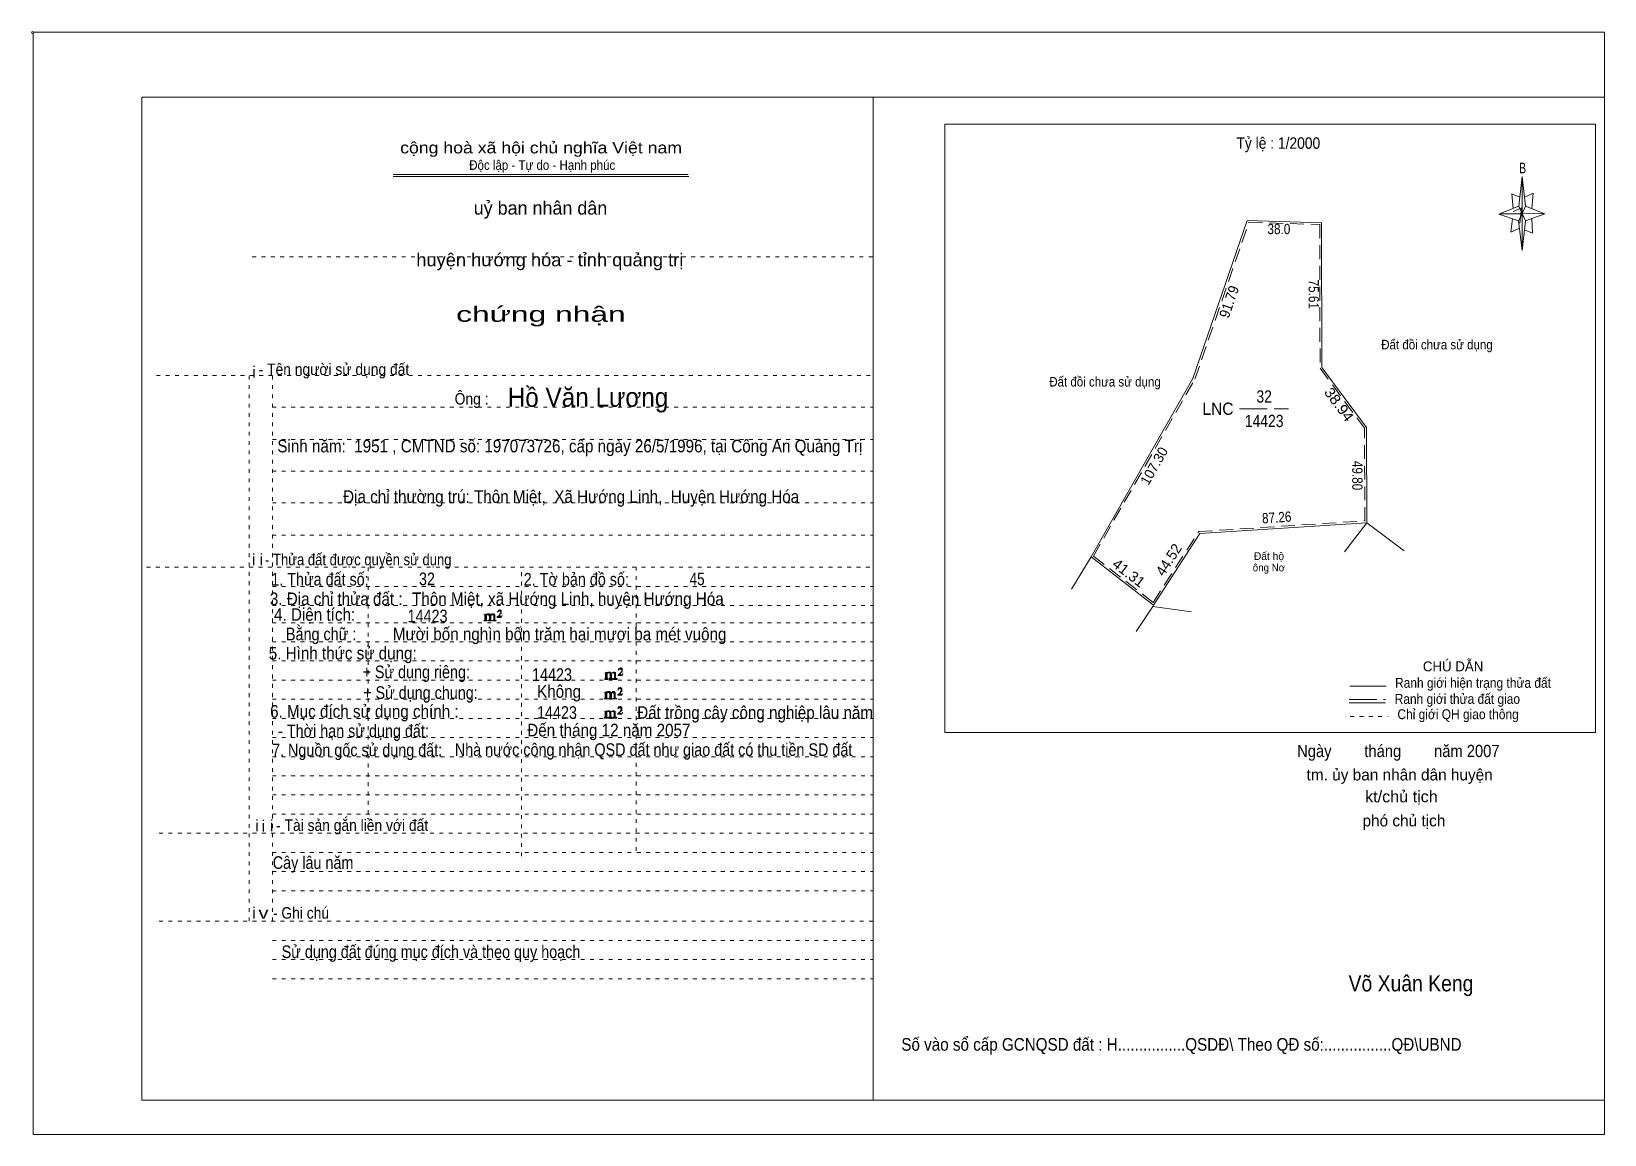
# Model space of a CAD drawing. Header units: centimetres. Extents: x -1.6 to 39.5, y -3.3 to 25.5.
import ezdxf
from ezdxf.enums import TextEntityAlignment as Align

# ---------------------------------------------------------------- set-up
doc = ezdxf.new("R2010")
doc.units = ezdxf.units.CM
doc.header["$LTSCALE"] = 0.12
for name, pattern in [('DOTTED', [1.5, 0.3, -1.2]), ('LONG_DASHED', [7.5, 6, -1.5]), ('MEDIUM_DASHED', [4.5, 3, -1.5])]:
    doc.linetypes.add(name, pattern=pattern)
for name, color, linetype, lineweight in [('1', 7, 'DOTTED', 13), ('10', 7, 'Continuous', 13), ('33', 7, 'LONG_DASHED', 13), ('4', 7, 'Continuous', 13), ('5', 7, 'Continuous', 13), ('50', 7, 'Continuous', 13)]:
    doc.layers.add(name, color=color, linetype=linetype, lineweight=lineweight)
doc.layers.add('30', color=7, linetype='Continuous')

msp = doc.modelspace()

# ---------------------------------------------------------------- hatches: boundary and pattern name
at = {"layer": '50'}
for points in [[(10.27, 10.13), (10.27, 10.12), (10.27, 10.11), (10.25, 10.11), (10.24, 10.11), (10.24, 10.1), (10.33, 10.1), (10.33, 10.11), (10.32, 10.11), (10.31, 10.11), (10.31, 10.12), (10.31, 10.13), (10.31, 10.24), (10.31, 10.25), (10.32, 10.26), (10.34, 10.26), (10.35, 10.26), (10.36, 10.26), (10.37, 10.25), (10.39, 10.22), (10.39, 10.13), (10.37, 10.12), (10.37, 10.11), (10.36, 10.11), (10.35, 10.11), (10.35, 10.1), (10.44, 10.1), (10.44, 10.11), (10.43, 10.11), (10.42, 10.11), (10.42, 10.12), (10.42, 10.13), (10.42, 10.24), (10.44, 10.26), (10.45, 10.26), (10.46, 10.26), (10.49, 10.26), (10.49, 10.25), (10.5, 10.24), (10.5, 10.22), (10.5, 10.13), (10.5, 10.12), (10.49, 10.11), (10.49, 10.11), (10.47, 10.11), (10.47, 10.1), (10.56, 10.1), (10.56, 10.11), (10.55, 10.11), (10.54, 10.11), (10.53, 10.12), (10.53, 10.13), (10.53, 10.2), (10.53, 10.25), (10.53, 10.26), (10.52, 10.27), (10.5, 10.28), (10.47, 10.28), (10.46, 10.28), (10.44, 10.27), (10.41, 10.25), (10.41, 10.26), (10.4, 10.28), (10.39, 10.28), (10.37, 10.28), (10.35, 10.28), (10.34, 10.28), (10.32, 10.26), (10.31, 10.26), (10.31, 10.25), (10.31, 10.25), (10.31, 10.26), (10.31, 10.28), (10.24, 10.26), (10.24, 10.26), (10.25, 10.26), (10.27, 10.25), (10.27, 10.24), (10.27, 10.23)], [(10.69, 10.19), (10.72, 10.24), (10.72, 10.24), (10.71, 10.22), (10.69, 10.22), (10.68, 10.22), (10.63, 10.22), (10.66, 10.26), (10.67, 10.27), (10.69, 10.28), (10.69, 10.3), (10.69, 10.32), (10.69, 10.34), (10.69, 10.35), (10.69, 10.37), (10.68, 10.38), (10.67, 10.38), (10.66, 10.39), (10.65, 10.39), (10.63, 10.38), (10.63, 10.38), (10.62, 10.37), (10.61, 10.35), (10.59, 10.33), (10.61, 10.33), (10.61, 10.35), (10.62, 10.35), (10.63, 10.36), (10.65, 10.36), (10.66, 10.36), (10.67, 10.35), (10.68, 10.35), (10.68, 10.32), (10.68, 10.3), (10.66, 10.28), (10.66, 10.26), (10.65, 10.25), (10.59, 10.2), (10.59, 10.19)], [(13.42, 8.61), (13.42, 8.6), (13.42, 8.59), (13.41, 8.59), (13.4, 8.59), (13.4, 8.57), (13.48, 8.57), (13.48, 8.59), (13.47, 8.59), (13.46, 8.59), (13.46, 8.6), (13.46, 8.61), (13.46, 8.72), (13.46, 8.73), (13.47, 8.74), (13.5, 8.74), (13.51, 8.74), (13.52, 8.74), (13.53, 8.73), (13.54, 8.69), (13.54, 8.61), (13.53, 8.6), (13.53, 8.59), (13.52, 8.59), (13.51, 8.59), (13.51, 8.57), (13.6, 8.57), (13.6, 8.59), (13.58, 8.59), (13.57, 8.59), (13.57, 8.6), (13.57, 8.61), (13.57, 8.72), (13.6, 8.74), (13.61, 8.74), (13.62, 8.74), (13.64, 8.74), (13.64, 8.73), (13.65, 8.72), (13.65, 8.69), (13.65, 8.61), (13.65, 8.6), (13.64, 8.59), (13.64, 8.59), (13.63, 8.59), (13.63, 8.57), (13.72, 8.57), (13.72, 8.59), (13.7, 8.59), (13.69, 8.59), (13.68, 8.6), (13.68, 8.61), (13.68, 8.68), (13.68, 8.73), (13.68, 8.74), (13.67, 8.75), (13.65, 8.76), (13.63, 8.76), (13.62, 8.76), (13.6, 8.75), (13.56, 8.73), (13.56, 8.74), (13.55, 8.76), (13.54, 8.76), (13.53, 8.76), (13.51, 8.76), (13.5, 8.76), (13.47, 8.74), (13.46, 8.74), (13.46, 8.73), (13.46, 8.73), (13.46, 8.74), (13.46, 8.76), (13.4, 8.74), (13.4, 8.74), (13.41, 8.74), (13.42, 8.73), (13.42, 8.72), (13.42, 8.71)], [(13.85, 8.67), (13.87, 8.72), (13.87, 8.72), (13.86, 8.69), (13.85, 8.69), (13.84, 8.69), (13.78, 8.69), (13.82, 8.74), (13.83, 8.75), (13.85, 8.76), (13.85, 8.78), (13.85, 8.79), (13.85, 8.82), (13.85, 8.83), (13.85, 8.85), (13.84, 8.86), (13.83, 8.86), (13.82, 8.87), (13.8, 8.87), (13.78, 8.86), (13.78, 8.86), (13.77, 8.85), (13.76, 8.83), (13.75, 8.81), (13.76, 8.81), (13.76, 8.83), (13.77, 8.83), (13.78, 8.84), (13.8, 8.84), (13.82, 8.84), (13.83, 8.83), (13.84, 8.83), (13.84, 8.79), (13.84, 8.78), (13.82, 8.76), (13.82, 8.74), (13.8, 8.73), (13.75, 8.68), (13.75, 8.67)], [(13.41, 8.09), (13.41, 8.08), (13.41, 8.07), (13.4, 8.07), (13.39, 8.07), (13.39, 8.06), (13.48, 8.06), (13.48, 8.07), (13.47, 8.07), (13.45, 8.07), (13.45, 8.08), (13.45, 8.09), (13.45, 8.2), (13.45, 8.21), (13.47, 8.23), (13.49, 8.23), (13.5, 8.23), (13.51, 8.23), (13.52, 8.21), (13.53, 8.18), (13.53, 8.09), (13.52, 8.08), (13.52, 8.07), (13.51, 8.07), (13.5, 8.07), (13.5, 8.06), (13.59, 8.06), (13.59, 8.07), (13.58, 8.07), (13.57, 8.07), (13.57, 8.08), (13.57, 8.09), (13.57, 8.2), (13.59, 8.23), (13.6, 8.23), (13.61, 8.23), (13.63, 8.23), (13.63, 8.21), (13.64, 8.2), (13.64, 8.18), (13.64, 8.09), (13.64, 8.08), (13.63, 8.07), (13.63, 8.07), (13.62, 8.07), (13.62, 8.06), (13.71, 8.06), (13.71, 8.07), (13.7, 8.07), (13.69, 8.07), (13.67, 8.08), (13.67, 8.09), (13.67, 8.17), (13.67, 8.21), (13.67, 8.23), (13.66, 8.24), (13.64, 8.25), (13.62, 8.25), (13.61, 8.25), (13.59, 8.24), (13.55, 8.21), (13.55, 8.23), (13.54, 8.25), (13.53, 8.25), (13.52, 8.25), (13.5, 8.25), (13.49, 8.25), (13.47, 8.23), (13.45, 8.23), (13.45, 8.21), (13.45, 8.21), (13.45, 8.23), (13.45, 8.25), (13.39, 8.23), (13.39, 8.23), (13.4, 8.23), (13.41, 8.21), (13.41, 8.2), (13.41, 8.19)], [(13.84, 8.16), (13.86, 8.2), (13.86, 8.2), (13.85, 8.18), (13.84, 8.18), (13.83, 8.18), (13.77, 8.18), (13.81, 8.23), (13.82, 8.24), (13.84, 8.25), (13.84, 8.27), (13.84, 8.28), (13.84, 8.3), (13.84, 8.31), (13.84, 8.34), (13.83, 8.35), (13.82, 8.35), (13.81, 8.36), (13.8, 8.36), (13.77, 8.35), (13.77, 8.35), (13.76, 8.34), (13.75, 8.31), (13.74, 8.29), (13.75, 8.29), (13.75, 8.31), (13.76, 8.31), (13.77, 8.33), (13.8, 8.33), (13.81, 8.33), (13.82, 8.31), (13.83, 8.31), (13.83, 8.28), (13.83, 8.27), (13.81, 8.25), (13.81, 8.23), (13.8, 8.21), (13.74, 8.17), (13.74, 8.16)], [(13.84, 7.66), (13.86, 7.71), (13.86, 7.71), (13.85, 7.68), (13.84, 7.68), (13.83, 7.68), (13.77, 7.68), (13.81, 7.73), (13.82, 7.74), (13.84, 7.75), (13.84, 7.77), (13.84, 7.78), (13.84, 7.81), (13.84, 7.82), (13.84, 7.84), (13.83, 7.85), (13.82, 7.85), (13.81, 7.86), (13.79, 7.86), (13.77, 7.85), (13.77, 7.85), (13.76, 7.84), (13.75, 7.82), (13.74, 7.8), (13.75, 7.8), (13.75, 7.82), (13.76, 7.82), (13.77, 7.83), (13.79, 7.83), (13.81, 7.83), (13.82, 7.82), (13.83, 7.82), (13.83, 7.78), (13.83, 7.77), (13.81, 7.75), (13.81, 7.73), (13.79, 7.72), (13.74, 7.67), (13.74, 7.66)], [(13.41, 7.6), (13.41, 7.59), (13.41, 7.58), (13.4, 7.58), (13.39, 7.58), (13.39, 7.56), (13.47, 7.56), (13.47, 7.58), (13.46, 7.58), (13.45, 7.58), (13.45, 7.59), (13.45, 7.6), (13.45, 7.71), (13.45, 7.72), (13.46, 7.73), (13.49, 7.73), (13.5, 7.73), (13.51, 7.73), (13.52, 7.72), (13.53, 7.68), (13.53, 7.6), (13.52, 7.59), (13.52, 7.58), (13.51, 7.58), (13.5, 7.58), (13.5, 7.56), (13.59, 7.56), (13.59, 7.58), (13.57, 7.58), (13.56, 7.58), (13.56, 7.59), (13.56, 7.6), (13.56, 7.71), (13.59, 7.73), (13.6, 7.73), (13.61, 7.73), (13.63, 7.73), (13.63, 7.72), (13.64, 7.71), (13.64, 7.68), (13.64, 7.6), (13.64, 7.59), (13.63, 7.58), (13.63, 7.58), (13.62, 7.58), (13.62, 7.56), (13.71, 7.56), (13.71, 7.58), (13.69, 7.58), (13.68, 7.58), (13.67, 7.59), (13.67, 7.6), (13.67, 7.67), (13.67, 7.72), (13.67, 7.73), (13.66, 7.74), (13.64, 7.75), (13.62, 7.75), (13.61, 7.75), (13.59, 7.74), (13.55, 7.72), (13.55, 7.73), (13.54, 7.75), (13.53, 7.75), (13.52, 7.75), (13.5, 7.75), (13.49, 7.75), (13.46, 7.73), (13.45, 7.73), (13.45, 7.72), (13.45, 7.72), (13.45, 7.73), (13.45, 7.75), (13.39, 7.73), (13.39, 7.73), (13.4, 7.73), (13.41, 7.72), (13.41, 7.71), (13.41, 7.7)]]:
    msp.add_hatch(color=256, dxfattribs=at).paths.add_polyline_path(points)

# ---------------------------------------------------------------- linework, layer by layer
at = {"layer": '1', "linetype": 'Continuous'}
for p, q in [((1.31, -2.42), (1.31, 23.78)), ((1.31, 23.78), (39.51, 23.78)), ((20.41, -2.42), (20.41, 23.78)), ((39.51, -2.42), (39.51, 23.78)), ((7.87, 21.76), (15.58, 21.76)), ((7.87, 21.71), (15.59, 21.71)), ((37.26, 20.55), (36.75, 20.72)), ((1.31, -2.42), (39.51, -2.42))]:
    msp.add_line(p, q, dxfattribs=at)
at = {"layer": '1'}
for p, q in [((4.19, 19.61), (20.41, 19.61)), ((1.69, 16.51), (20.41, 16.51)), ((4.11, 2.25), (4.11, 16.51)), ((4.72, 2.25), (4.72, 16.51)), ((4.72, 15.68), (20.41, 15.68)), ((4.72, 14.84), (20.41, 14.84)), ((4.72, 14.01), (20.41, 14.01)), ((4.72, 13.18), (20.41, 13.18)), ((4.72, 12.34), (20.41, 12.34)), ((1.43, 11.5), (20.41, 11.5)), ((7.22, 5.05), (7.22, 11.5)), ((11.22, 3.95), (11.22, 11.5)), ((14.22, 4.09), (14.22, 11.5)), ((4.72, 11), (20.41, 11)), ((4.72, 10.5), (20.41, 10.5)), ((4.72, 10.05), (20.41, 10.05)), ((4.72, 9.55), (20.41, 9.55)), ((4.72, 9.05), (20.41, 9.05)), ((4.72, 8.55), (20.41, 8.55)), ((4.72, 8.05), (20.41, 8.05)), ((4.72, 7.55), (20.41, 7.55)), ((4.72, 7.05), (20.41, 7.05)), ((4.72, 6.55), (20.41, 6.55)), ((4.72, 6.05), (20.41, 6.05)), ((4.72, 5.55), (20.41, 5.55)), ((4.72, 5.05), (20.41, 5.05)), ((1.76, 4.55), (20.41, 4.55)), ((4.72, 4.05), (20.41, 4.05)), ((4.72, 3.55), (20.41, 3.55)), ((4.72, 3.05), (20.41, 3.05)), ((1.76, 2.25), (20.41, 2.25)), ((4.72, 1.75), (20.41, 1.75)), ((4.72, 1.25), (20.41, 1.25)), ((4.72, 0.75), (20.41, 0.75))]:
    msp.add_line(p, q, dxfattribs=at)
at = {"layer": '1', "linetype": 'Continuous'}
msp.add_lwpolyline([(-1.53, -3.32), (39.51, -3.32), (39.51, 25.48), (-1.53, 25.48)], close=True, dxfattribs=at)
msp.add_lwpolyline([(37.27, 20.35), (37.06, 20.25), (37.11, 20.6)], dxfattribs=at)
at = {"layer": '10', "linetype": 'MEDIUM_DASHED'}
for p, q in [((33.25, 12.71), (33.24, 15.15)), ((27.72, 10.58), (28.91, 12.43)), ((28.91, 12.43), (33.25, 12.71)), ((27.72, 10.58), (26.16, 11.79))]:
    msp.add_line(p, q, dxfattribs=at)
at = {"layer": '10'}
for p, q in [((33.3, 12.66), (32.72, 11.9)), ((34.28, 11.93), (33.3, 12.66)), ((26.1, 11.77), (25.59, 10.93)), ((27.73, 10.51), (26.1, 11.77)), ((27.71, 10.47), (27.28, 9.82))]:
    msp.add_line(p, q, dxfattribs=at)
for points in [[(26.1, 11.77), (28.76, 16.43), (30.18, 20.56)], [(30.18, 20.56), (32.12, 20.5), (32.13, 16.72), (33.29, 15.15)], [(27.73, 10.51), (28.94, 12.38), (33.3, 12.66), (33.29, 15.15)], [(27.73, 10.51), (27.71, 10.47), (28.72, 10.33)]]:
    msp.add_lwpolyline(points, dxfattribs=at)
at = {"layer": '10', "linetype": 'MEDIUM_DASHED'}
for points in [[(26.16, 11.79), (28.81, 16.41), (30.22, 20.51)], [(30.22, 20.51), (32.07, 20.45), (32.08, 16.7), (33.25, 15.12)]]:
    msp.add_lwpolyline(points, dxfattribs=at)
at = {"layer": '33'}
msp.add_line((29.98, 15.64), (31.26, 15.64), dxfattribs=at)
at = {"layer": '4'}
for p, q in [((32.86, 8.39), (33.81, 8.39)), ((32.84, 7.96), (33.79, 7.96))]:
    msp.add_line(p, q, dxfattribs=at)
at = {"layer": '4', "linetype": 'LONG_DASHED'}
msp.add_line((32.84, 8.04), (33.79, 8.04), dxfattribs=at)
at = {"layer": '4', "linetype": 'DOTTED'}
msp.add_line((32.87, 7.6), (33.86, 7.6), dxfattribs=at)
at = {"layer": '4'}
msp.add_lwpolyline([(22.28, 23.07), (39.27, 23.07), (39.27, 7.18), (22.28, 7.18)], close=True, dxfattribs=at)
msp.add_circle((-1.55, 25.47), 0.025, dxfattribs=at)
at = {"layer": '5'}
for p, q in [((37.27, 20.93), (37.36, 21.71)), ((37.45, 20.55), (37.36, 19.77)), ((37.45, 20.93), (37.95, 20.73)), ((37.61, 20.61), (37.63, 20.23)), ((37.63, 20.23), (37.42, 20.31))]:
    msp.add_line(p, q, dxfattribs=at)
for points in [[(37.36, 21.71), (37.45, 20.93), (37.36, 20.73)], [(37.36, 20.73), (36.77, 20.73), (37.27, 20.93), (37.45, 20.55), (37.95, 20.73), (37.36, 20.75)], [(37.36, 20.73), (37.36, 19.77), (37.26, 20.55)]]:
    msp.add_lwpolyline(points, close=True, dxfattribs=at)
for points in [[(37.3, 21.17), (37.09, 21.25), (37.12, 20.87)], [(37.43, 21.17), (37.65, 21.27), (37.61, 20.87)], [(37.36, 20.73), (37.27, 20.93), (36.77, 20.73)], [(37.12, 20.79), (37.34, 20.89), (37.3, 20.49)], [(37.36, 20.73), (37.45, 20.55), (37.95, 20.73)]]:
    msp.add_lwpolyline(points, dxfattribs=at)
at = {"layer": '50'}
for points in [[(10.27, 10.13), (10.27, 10.12), (10.27, 10.11), (10.25, 10.11), (10.24, 10.11), (10.24, 10.1), (10.33, 10.1), (10.33, 10.11), (10.32, 10.11), (10.31, 10.11), (10.31, 10.12), (10.31, 10.13), (10.31, 10.24), (10.31, 10.25), (10.32, 10.26), (10.34, 10.26), (10.35, 10.26), (10.36, 10.26), (10.37, 10.25), (10.39, 10.22), (10.39, 10.13), (10.37, 10.12), (10.37, 10.11), (10.36, 10.11), (10.35, 10.11), (10.35, 10.1), (10.44, 10.1), (10.44, 10.11), (10.43, 10.11), (10.42, 10.11), (10.42, 10.12), (10.42, 10.13), (10.42, 10.24), (10.44, 10.26), (10.45, 10.26), (10.46, 10.26), (10.49, 10.26), (10.49, 10.25), (10.5, 10.24), (10.5, 10.22), (10.5, 10.13), (10.5, 10.12), (10.49, 10.11), (10.49, 10.11), (10.47, 10.11), (10.47, 10.1), (10.56, 10.1), (10.56, 10.11), (10.55, 10.11), (10.54, 10.11), (10.53, 10.12), (10.53, 10.13), (10.53, 10.2), (10.53, 10.25), (10.53, 10.26), (10.52, 10.27), (10.5, 10.28), (10.47, 10.28), (10.46, 10.28), (10.44, 10.27), (10.41, 10.25), (10.41, 10.26), (10.4, 10.28), (10.39, 10.28), (10.37, 10.28), (10.35, 10.28), (10.34, 10.28), (10.32, 10.26), (10.31, 10.26), (10.31, 10.25), (10.31, 10.25), (10.31, 10.26), (10.31, 10.28), (10.24, 10.26), (10.24, 10.26), (10.25, 10.26), (10.27, 10.25), (10.27, 10.24), (10.27, 10.23)], [(10.69, 10.19), (10.72, 10.24), (10.72, 10.24), (10.71, 10.22), (10.69, 10.22), (10.68, 10.22), (10.63, 10.22), (10.66, 10.26), (10.67, 10.27), (10.69, 10.28), (10.69, 10.3), (10.69, 10.32), (10.69, 10.34), (10.69, 10.35), (10.69, 10.37), (10.68, 10.38), (10.67, 10.38), (10.66, 10.39), (10.65, 10.39), (10.63, 10.38), (10.63, 10.38), (10.62, 10.37), (10.61, 10.35), (10.59, 10.33), (10.61, 10.33), (10.61, 10.35), (10.62, 10.35), (10.63, 10.36), (10.65, 10.36), (10.66, 10.36), (10.67, 10.35), (10.68, 10.35), (10.68, 10.32), (10.68, 10.3), (10.66, 10.28), (10.66, 10.26), (10.65, 10.25), (10.59, 10.2), (10.59, 10.19)], [(13.42, 8.61), (13.42, 8.6), (13.42, 8.59), (13.41, 8.59), (13.4, 8.59), (13.4, 8.57), (13.48, 8.57), (13.48, 8.59), (13.47, 8.59), (13.46, 8.59), (13.46, 8.6), (13.46, 8.61), (13.46, 8.72), (13.46, 8.73), (13.47, 8.74), (13.5, 8.74), (13.51, 8.74), (13.52, 8.74), (13.53, 8.73), (13.54, 8.69), (13.54, 8.61), (13.53, 8.6), (13.53, 8.59), (13.52, 8.59), (13.51, 8.59), (13.51, 8.57), (13.6, 8.57), (13.6, 8.59), (13.58, 8.59), (13.57, 8.59), (13.57, 8.6), (13.57, 8.61), (13.57, 8.72), (13.6, 8.74), (13.61, 8.74), (13.62, 8.74), (13.64, 8.74), (13.64, 8.73), (13.65, 8.72), (13.65, 8.69), (13.65, 8.61), (13.65, 8.6), (13.64, 8.59), (13.64, 8.59), (13.63, 8.59), (13.63, 8.57), (13.72, 8.57), (13.72, 8.59), (13.7, 8.59), (13.69, 8.59), (13.68, 8.6), (13.68, 8.61), (13.68, 8.68), (13.68, 8.73), (13.68, 8.74), (13.67, 8.75), (13.65, 8.76), (13.63, 8.76), (13.62, 8.76), (13.6, 8.75), (13.56, 8.73), (13.56, 8.74), (13.55, 8.76), (13.54, 8.76), (13.53, 8.76), (13.51, 8.76), (13.5, 8.76), (13.47, 8.74), (13.46, 8.74), (13.46, 8.73), (13.46, 8.73), (13.46, 8.74), (13.46, 8.76), (13.4, 8.74), (13.4, 8.74), (13.41, 8.74), (13.42, 8.73), (13.42, 8.72), (13.42, 8.71)], [(13.85, 8.67), (13.87, 8.72), (13.87, 8.72), (13.86, 8.69), (13.85, 8.69), (13.84, 8.69), (13.78, 8.69), (13.82, 8.74), (13.83, 8.75), (13.85, 8.76), (13.85, 8.78), (13.85, 8.79), (13.85, 8.82), (13.85, 8.83), (13.85, 8.85), (13.84, 8.86), (13.83, 8.86), (13.82, 8.87), (13.8, 8.87), (13.78, 8.86), (13.78, 8.86), (13.77, 8.85), (13.76, 8.83), (13.75, 8.81), (13.76, 8.81), (13.76, 8.83), (13.77, 8.83), (13.78, 8.84), (13.8, 8.84), (13.82, 8.84), (13.83, 8.83), (13.84, 8.83), (13.84, 8.79), (13.84, 8.78), (13.82, 8.76), (13.82, 8.74), (13.8, 8.73), (13.75, 8.68), (13.75, 8.67)], [(13.41, 8.09), (13.41, 8.08), (13.41, 8.07), (13.4, 8.07), (13.39, 8.07), (13.39, 8.06), (13.48, 8.06), (13.48, 8.07), (13.47, 8.07), (13.45, 8.07), (13.45, 8.08), (13.45, 8.09), (13.45, 8.2), (13.45, 8.21), (13.47, 8.23), (13.49, 8.23), (13.5, 8.23), (13.51, 8.23), (13.52, 8.21), (13.53, 8.18), (13.53, 8.09), (13.52, 8.08), (13.52, 8.07), (13.51, 8.07), (13.5, 8.07), (13.5, 8.06), (13.59, 8.06), (13.59, 8.07), (13.58, 8.07), (13.57, 8.07), (13.57, 8.08), (13.57, 8.09), (13.57, 8.2), (13.59, 8.23), (13.6, 8.23), (13.61, 8.23), (13.63, 8.23), (13.63, 8.21), (13.64, 8.2), (13.64, 8.18), (13.64, 8.09), (13.64, 8.08), (13.63, 8.07), (13.63, 8.07), (13.62, 8.07), (13.62, 8.06), (13.71, 8.06), (13.71, 8.07), (13.7, 8.07), (13.69, 8.07), (13.67, 8.08), (13.67, 8.09), (13.67, 8.17), (13.67, 8.21), (13.67, 8.23), (13.66, 8.24), (13.64, 8.25), (13.62, 8.25), (13.61, 8.25), (13.59, 8.24), (13.55, 8.21), (13.55, 8.23), (13.54, 8.25), (13.53, 8.25), (13.52, 8.25), (13.5, 8.25), (13.49, 8.25), (13.47, 8.23), (13.45, 8.23), (13.45, 8.21), (13.45, 8.21), (13.45, 8.23), (13.45, 8.25), (13.39, 8.23), (13.39, 8.23), (13.4, 8.23), (13.41, 8.21), (13.41, 8.2), (13.41, 8.19)], [(13.84, 8.16), (13.86, 8.2), (13.86, 8.2), (13.85, 8.18), (13.84, 8.18), (13.83, 8.18), (13.77, 8.18), (13.81, 8.23), (13.82, 8.24), (13.84, 8.25), (13.84, 8.27), (13.84, 8.28), (13.84, 8.3), (13.84, 8.31), (13.84, 8.34), (13.83, 8.35), (13.82, 8.35), (13.81, 8.36), (13.8, 8.36), (13.77, 8.35), (13.77, 8.35), (13.76, 8.34), (13.75, 8.31), (13.74, 8.29), (13.75, 8.29), (13.75, 8.31), (13.76, 8.31), (13.77, 8.33), (13.8, 8.33), (13.81, 8.33), (13.82, 8.31), (13.83, 8.31), (13.83, 8.28), (13.83, 8.27), (13.81, 8.25), (13.81, 8.23), (13.8, 8.21), (13.74, 8.17), (13.74, 8.16)], [(13.84, 7.66), (13.86, 7.71), (13.86, 7.71), (13.85, 7.68), (13.84, 7.68), (13.83, 7.68), (13.77, 7.68), (13.81, 7.73), (13.82, 7.74), (13.84, 7.75), (13.84, 7.77), (13.84, 7.78), (13.84, 7.81), (13.84, 7.82), (13.84, 7.84), (13.83, 7.85), (13.82, 7.85), (13.81, 7.86), (13.79, 7.86), (13.77, 7.85), (13.77, 7.85), (13.76, 7.84), (13.75, 7.82), (13.74, 7.8), (13.75, 7.8), (13.75, 7.82), (13.76, 7.82), (13.77, 7.83), (13.79, 7.83), (13.81, 7.83), (13.82, 7.82), (13.83, 7.82), (13.83, 7.78), (13.83, 7.77), (13.81, 7.75), (13.81, 7.73), (13.79, 7.72), (13.74, 7.67), (13.74, 7.66)], [(13.41, 7.6), (13.41, 7.59), (13.41, 7.58), (13.4, 7.58), (13.39, 7.58), (13.39, 7.56), (13.47, 7.56), (13.47, 7.58), (13.46, 7.58), (13.45, 7.58), (13.45, 7.59), (13.45, 7.6), (13.45, 7.71), (13.45, 7.72), (13.46, 7.73), (13.49, 7.73), (13.5, 7.73), (13.51, 7.73), (13.52, 7.72), (13.53, 7.68), (13.53, 7.6), (13.52, 7.59), (13.52, 7.58), (13.51, 7.58), (13.5, 7.58), (13.5, 7.56), (13.59, 7.56), (13.59, 7.58), (13.57, 7.58), (13.56, 7.58), (13.56, 7.59), (13.56, 7.6), (13.56, 7.71), (13.59, 7.73), (13.6, 7.73), (13.61, 7.73), (13.63, 7.73), (13.63, 7.72), (13.64, 7.71), (13.64, 7.68), (13.64, 7.6), (13.64, 7.59), (13.63, 7.58), (13.63, 7.58), (13.62, 7.58), (13.62, 7.56), (13.71, 7.56), (13.71, 7.58), (13.69, 7.58), (13.68, 7.58), (13.67, 7.59), (13.67, 7.6), (13.67, 7.67), (13.67, 7.72), (13.67, 7.73), (13.66, 7.74), (13.64, 7.75), (13.62, 7.75), (13.61, 7.75), (13.59, 7.74), (13.55, 7.72), (13.55, 7.73), (13.54, 7.75), (13.53, 7.75), (13.52, 7.75), (13.5, 7.75), (13.49, 7.75), (13.46, 7.73), (13.45, 7.73), (13.45, 7.72), (13.45, 7.72), (13.45, 7.73), (13.45, 7.75), (13.39, 7.73), (13.39, 7.73), (13.4, 7.73), (13.41, 7.72), (13.41, 7.71), (13.41, 7.7)]]:
    msp.add_lwpolyline(points, close=True, dxfattribs=at)

# ---------------------------------------------------------------- texts
at = {"layer": '1'}
for s, height, width, p in [('cộng hoà xã hội chủ nghĩa Việt nam', 0.3, 1.15, (11.735, 22.31)), ('Độc lập - Tự do - Hạnh phúc', 0.25, 0.9, (11.765, 21.88)), ('chứng nhận', 0.4, 1.55, (11.73, 17.91)), ('- Tên người sử dụng đất', 0.3, 0.9, (6.325, 16.52)), ('- Thửa đất được quyền sử dụng', 0.3, 0.85, (6.96, 11.55)), ('- Tài sản gắn liền với đất ', 0.3, 0.9, (6.85, 4.61)), ('v', 0.3, 1.3, (4.485, 2.32)), ('- Ghi chú', 0.3, 0.9, (5.465, 2.32))]:
    msp.add_text(s, height=height, dxfattribs=dict(at, width=width)).set_placement(p, align=Align.CENTER)
for s, height, p in [('uỷ ban nhân dân', 0.35, (11.72, 20.71)), ('i', 0.3, (4.235, 16.45)), ('i', 0.3, (4.225, 11.55)), ('i', 0.3, (4.425, 11.55)), ('i', 0.3, (4.315, 4.6)), ('i', 0.3, (4.485, 4.59)), ('i', 0.3, (4.695, 4.6)), ('i', 0.3, (4.235, 2.32))]:
    msp.add_text(s, height=height, dxfattribs=at).set_placement(p, align=Align.CENTER)
at = {"layer": '10'}
for s, height, width, p in [('Tỷ lệ : 1/2000', 0.3, 0.9, (30.99, 22.43)), ('Đất đồi chưa sử dụng ', 0.25, 0.9, (35.175, 17.19)), ('Đất đồi chưa sử dụng ', 0.25, 0.9, (26.505, 16.22)), ('Hồ Văn Lương', 0.5, 0.95, (12.96, 15.69)), ('ông Nơ', 0.2, 0.95, (30.745, 11.39)), ('Võ Xuân Keng', 0.42, 0.9, (34.455, 0.42))]:
    msp.add_text(s, height=height, dxfattribs=dict(at, width=width)).set_placement(p, align=Align.CENTER)
msp.add_text('Đất hộ', height=0.2, dxfattribs=at).set_placement((30.745, 11.69), align=Align.CENTER)
at = {"layer": '30', "width": 0.85}
msp.add_text('38.0', height=0.27, dxfattribs=at).set_placement((31.005, 20.2), align=Align.CENTER)
at = {"layer": '30'}
for s, height, rotation, width, p in [('75.61', 0.27, 270, 0.85, (31.78, 18.63)), ('91.79', 0.27, 70.937, 0.95, (29.832, 18.391)), ('38.94', 0.27, 306.531, 1.1, (32.466, 15.67)), ('49.80', 0.27, 270, 0.85, (32.92, 13.895)), ('87.26', 0.2699, 3.785, 0.85, (30.956, 12.666)), ('41.31', 0.27, 322.287, 1.05, (27.002, 11.244))]:
    msp.add_text(s, height=height, rotation=rotation, dxfattribs=dict(at, width=width)).set_placement(p, align=Align.CENTER)
for s, height, rotation, p in [('107.30', 0.26, 60.339, (27.858, 14.081)), ('44.52', 0.27, 57.085, (28.24, 11.622))]:
    msp.add_text(s, height=height, rotation=rotation, dxfattribs=at).set_placement(p, align=Align.CENTER)
at = {"layer": '33', "width": 0.85}
for s, p in [('32', (30.62, 15.8)), ('14423', (30.62, 15.16))]:
    msp.add_text(s, height=0.32, dxfattribs=at).set_placement(p, align=Align.CENTER)
at = {"layer": '33', "width": 0.95}
msp.add_text('LNC', height=0.32, dxfattribs=at).set_placement((29.82, 15.48), align=Align.RIGHT)
at = {"layer": '4'}
msp.add_text('CHÚ DẪN', height=0.2591, dxfattribs=at).set_placement((35.555, 8.78), align=Align.CENTER)
at = {"layer": '4', "width": 0.9}
for s, p in [('Ranh giới hiện trạng thửa đất', (36.075, 8.35)), ('Ranh giới thửa đất giao ', (35.71, 7.93)), ('Chỉ giới QH giao thông', (35.685, 7.53))]:
    msp.add_text(s, height=0.2591, dxfattribs=at).set_placement(p, align=Align.CENTER)
at = {"layer": '5', "width": 0.75}
msp.add_text('B', height=0.276, dxfattribs=at).set_placement((37.37, 21.79), align=Align.CENTER)
at = {"layer": '50'}
for s, height, width, p in [('  huyện hướng hóa - tỉnh quảng trị', 0.34, 1.05, (11.83, 19.36)), ('Ông :', 0.3, 0.9, (9.92, 15.75)), ('Sinh năm:  1951 , CMTND số: 197073726, cấp ngày 26/5/1996, tại Công An Quảng Trị', 0.33, 0.9, (12.485, 14.5)), ('Địa chỉ thường trú: Thôn Miệt,  Xã Hướng Linh,  Huyện Hướng Hóa', 0.33, 0.9, (12.52, 13.18)), ('1. Thửa đất số:  ', 0.33, 0.85, (6.065, 11.02)), ('32', 0.33, 0.85, (8.755, 11.03)), ('2. Tờ bản đồ số:  ', 0.33, 0.85, (12.76, 11.02)), ('45', 0.33, 0.8, (15.81, 11.03)), ('3. Địa chỉ thửa đất : ', 0.33, 0.9, (6.44, 10.51)), ('Thôn Miệt, xã Hướng Linh, huyện Hướng Hóa', 0.33, 0.9, (12.435, 10.51)), ('4. Diện tích: ', 0.33, 0.9, (5.875, 10.1)), ('14423', 0.33, 0.85, (8.77, 10.06)), ('Bằng chữ :', 0.33, 0.85, (5.99, 9.59)), ('Mười bốn nghìn bốn trăm hai mươi ba mét vuông', 0.33, 0.9, (12.22, 9.59)), ('5. Hình thức sử dụng:', 0.33, 0.9, (6.555, 9.09)), ('+ Sử dụng riêng:', 0.33, 0.85, (8.475, 8.6)), ('14423', 0.33, 0.85, (12.02, 8.53)), ('+ Sử dụng chung:', 0.33, 0.85, (8.585, 8.06)), ('Không', 0.33, 0.9, (12.205, 8.09)), ('6. Mục đích sử dụng chính :', 0.33, 0.9, (7.12, 7.57)), ('14423', 0.33, 0.85, (12.15, 7.54)), ('Đất trồng cây công nghiệp lâu năm', 0.33, 0.9, (17.325, 7.54)), ('- Thời hạn sử dụng đất:', 0.33, 0.85, (6.835, 7.06)), ('Đến tháng 12 năm 2057', 0.33, 0.9, (13.505, 7.08)), ('7. Nguồn gốc sử dụng đất:', 0.33, 0.85, (6.93, 6.56)), ('Nhà nước công nhận QSD đất như giao đất có thu tiền SD đất ', 0.33, 0.85, (14.725, 6.57)), ('Ngày        tháng        năm 2007', 0.32, 0.9, (34.125, 6.54)), ('kt/chủ tịch', 0.3, 1.05, (34.205, 5.36)), ('Cây lâu năm', 0.33, 0.85, (5.78, 3.62)), ('Sử dụng đất đúng mục đích và theo quy hoạch', 0.33, 0.85, (8.86, 1.29)), ('Số vào sổ cấp GCNQSD đất : H................QSDĐ\\ Theo QĐ số:................QĐ\\UBND', 0.33, 0.9, (28.46, -1.13))]:
    msp.add_text(s, height=height, dxfattribs=dict(at, width=width)).set_placement(p, align=Align.CENTER)
for s, p in [('tm. ủy ban nhân dân huyện ', (34.215, 5.93)), ('phó chủ tịch', (34.27, 4.73))]:
    msp.add_text(s, height=0.3, dxfattribs=at).set_placement(p, align=Align.CENTER)

doc.saveas('drawing.dxf')
